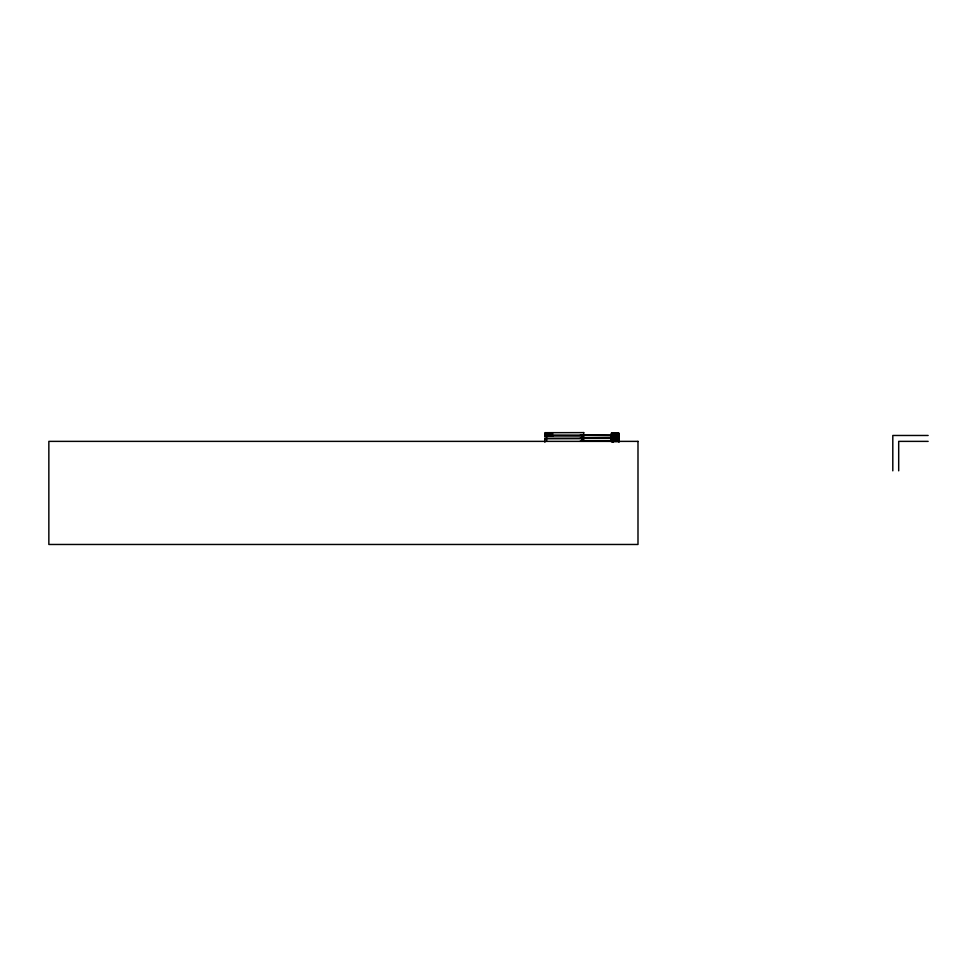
<?xml version="1.0" encoding="UTF-8"?>
<svg xmlns="http://www.w3.org/2000/svg" width="977" height="977" viewBox="0 0 977 977"><rect width="100%" height="100%" fill="white"/><g stroke="black" fill="none" stroke-linecap="round" stroke-linejoin="round"><path stroke-width="1.47" d="M544.873 436.609L544.873 435.388L552.506 435.192L550.759 435.107L550.759 433.507L552.506 433.409L544.873 432.689L583.696 432.616M544.873 435.754L552.506 435.669L544.873 435.486M544.873 436.133L552.506 435.95L550.759 435.852M613.165 435.473L611.419 435.571L619.052 435.754L611.419 436.047L613.165 436.133M611.419 436.426L613.165 436.23M613.165 438.588L611.419 438.673L619.052 438.868L611.419 439.149M613.165 438.868L611.419 438.954L613.165 439.247M613.165 439.735L611.419 439.809L619.052 439.98L611.419 439.711L619.052 439.247L613.165 439.052M613.165 441.128L611.419 441.213L619.052 441.409L611.419 441.689L613.165 441.787M613.165 435.107L611.419 435.009L619.052 434.826L619.052 433.507L611.419 433.678L619.052 434.081M613.165 433.837L611.419 433.922L619.052 433.971M613.165 439.491L611.419 439.565L619.052 439.406M619.052 436.707L611.419 436.866L619.052 437.366L611.419 437.83L619.052 438.014M619.052 438.111L581.718 438.258M544.873 435.644L583.696 435.559L544.873 435.4M580.216 438.172L613.165 438.099M544.873 438.588L583.696 438.502M580.216 441.128L619.052 440.749L619.052 438.417L544.873 438.417M617.305 435.473L546.607 435.473L546.607 441.372M928.15 435.473L892.807 435.473L892.807 470.829M611.419 439.711L619.052 439.711M928.15 441.372L898.693 441.372L898.693 470.829M613.165 435.4L580.216 435.229L619.052 435.486L611.419 435.766L613.165 435.852M581.718 441.213L613.165 441.286M619.052 437.037L611.419 436.621L619.052 436.463L619.052 438.209M619.052 436.609L611.419 436.328M550.759 433.764L552.506 433.837L544.873 434.008L552.506 434.252L544.873 434.081L552.506 433.69L550.759 433.593M613.165 433.593L611.419 433.507L619.052 433.226L611.419 433.031L613.165 432.933L613.165 442.251M552.506 436.23L550.759 436.047M619.052 441.372L619.052 442.251M583.696 432.53L583.696 441.372M581.962 435.473L581.962 441.372M552.506 435.473L552.506 436.218M544.873 438.343L544.873 439.98M544.873 441.286L544.873 442.251M637.993 441.372L48.85 441.372L48.85 544.47L637.993 544.47L637.993 441.372"/></g></svg>
